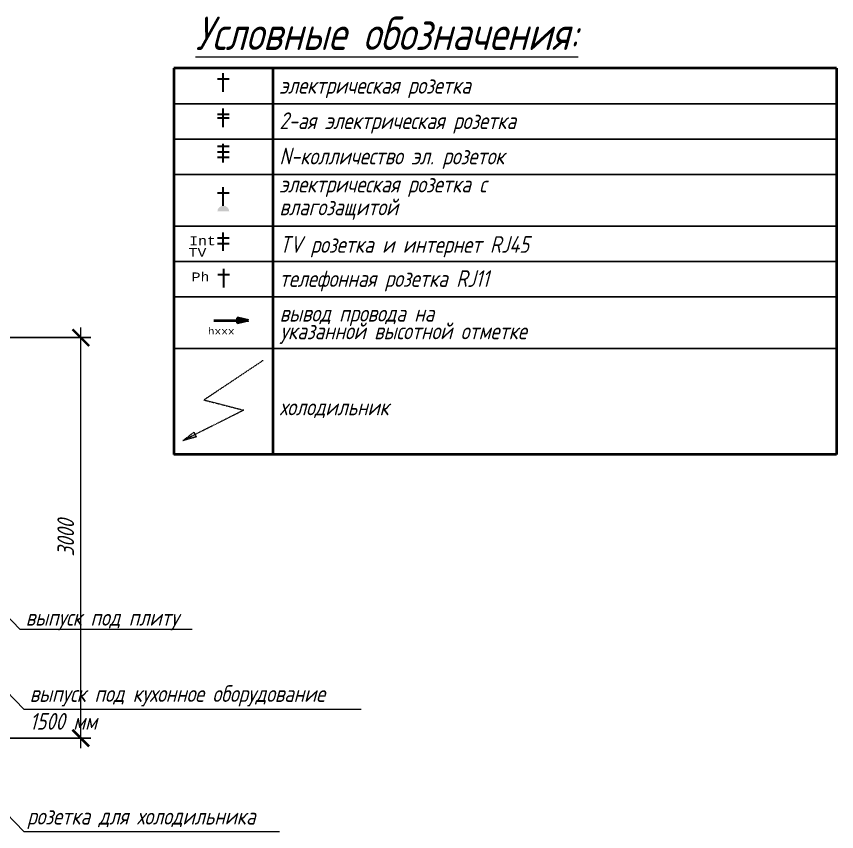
# Model space of a CAD drawing. Header units: millimetres. Extents: x 653176 to 972033, y 753746 to 925850.
# Drawn here: x 799744 to 805888, y 800889 to 806995 of the extents above; entities that cross this region are included whole.
import ezdxf

# ---------------------------------------------------------------- set-up
doc = ezdxf.new("R2010")
doc.units = ezdxf.units.MM
doc.header["$LTSCALE"] = 10
doc.linetypes.add('HIDDEN', pattern=[0.375, 0.25, -0.125])
doc.layers.get('0').update_dxf_attribs({"color": 65, "lineweight": 25})
for name, color, linetype, lineweight in [('electro', 242, 'Continuous', 30), ('POTOLOK', 110, 'Continuous', 40), ('размh150', 7, 'Continuous', 9), ('Текст', 132, 'Continuous', 25), ('ТЕКСТ1', 90, 'Continuous', 25), ('шахты', 22, 'Continuous', 18)]:
    doc.layers.add(name, color=color, linetype=linetype, lineweight=lineweight)
doc.layers.add('Мебель', color=7, linetype='Continuous')
doc.styles.add('acd-studio', font='cour.ttf')
doc.styles.add('ГОСТ тип А', font='gost_a.shx', dxfattribs={"oblique": 15, "height": 125})
doc.dimstyles.new('ГОСТ тип А', dxfattribs={"dimtxt": 125, "dimasz": 125, "dimexe": 75, "dimexo": 75, "dimgap": 50, "dimtad": 1, "dimdec": 0, "dimrnd": 5, "dimtxsty": 'ГОСТ тип А', "dimblk": 'ARCHTICK', "dimcen": 50, "dimdle": 75, "dimadec": 0, "dimazin": 0, "dimtfac": 1, "dimtdec": 0, "dimtmove": 1, "dimatfit": 2, "dimfxl": 1, "dimlwd": 9, "dimarcsym": 0})

# ---------------------------------------------------------------- blocks, each defined once
blk = doc.blocks.new('A$C7ACB7CC7')
at = {"layer": 'POTOLOK'}
h = blk.add_hatch(color=256, dxfattribs=at)
h.paths.add_polyline_path([(-40, 350), (0, 350), (0, 520)])
h.paths.add_polyline_path([(0, 520), (0, 350), (40, 350)])
for p, q in [((0, 520), (-40, 350)), ((0, 0), (0, 520)), ((0, 520), (40, 350)), ((-40, 350), (40, 350))]:
    blk.add_line(p, q, dxfattribs=at)
blk = doc.blocks.new('_ARCHTICK')
at = {"color": 0, "linetype": 'ByBlock', "ltscale": 50, "const_width": 0.15}
blk.add_lwpolyline([(-0.5, -0.5), (0.5, 0.5)], dxfattribs=at)
blk = doc.blocks.new('*D890')
at = {"layer": 'Defpoints', "color": 0, "lineweight": 90, "transparency": 16777216}
for p in [(798536.9, 804588.6), (800225.8, 804588.6), (798537.1, 801588.6)]:
    blk.add_point(p, dxfattribs=at)
at = {"layer": 'размh150', "color": 0, "lineweight": 9, "transparency": 16777216}
blk.add_line((800225.8, 801513.6), (800225.8, 804663.6), dxfattribs=at)
at = {"layer": 'размh150', "color": 0, "lineweight": -2, "transparency": 16777216}
for p, q in [((798611.9, 804588.6), (800300.8, 804588.6)), ((798612.1, 801588.6), (800300.8, 801588.6))]:
    blk.add_line(p, q, dxfattribs=at)
at = {"layer": 'размh150', "color": 0, "lineweight": 9, "transparency": 16777216, "xscale": 125, "yscale": 125, "zscale": 125}
for p, rotation in [((800225.8, 804588.6), 90), ((800225.8, 801588.6), 270)]:
    blk.add_blockref('_ARCHTICK', p, dxfattribs=dict(at, rotation=rotation))
at = {"layer": 'размh150', "color": 0, "lineweight": 90, "transparency": 16777216, "insert": (800113.3, 803088.6), "char_height": 125, "attachment_point": 5, "rotation": 90, "style": 'ГОСТ тип А'}
blk.add_mtext('3000', dxfattribs=at)

msp = doc.modelspace()

# ---------------------------------------------------------------- hatches: boundary and pattern name
at = {"layer": 'electro'}
msp.add_hatch(color=7, dxfattribs=at).paths.add_polyline_path([(801249.2, 805534), (801338.1, 805534, 0.959653)])
at = {"layer": 'размh150', "lineweight": 90}
h = msp.add_hatch(color=252, dxfattribs=at)
h.dxf.hatch_style = 1
h.paths.add_polyline_path([(800991.2, 803817.3), (801072.7, 803880.3), (801090.8, 803845)])
edge = h.paths.add_edge_path(flags=16)
edge.add_line((801015.4, 803829.5), (801075.1, 803875.5))
edge.add_line((801015.4, 803829.5), (801086.4, 803853.7))
edge.add_line((801075.1, 803875.5), (801086.4, 803853.7))
h.paths.add_polyline_path([(801086.4, 803853.7), (801015.4, 803829.5)], flags=0)

# ---------------------------------------------------------------- linework, layer by layer
at = {"layer": 'electro', "color": 7}
for points in [[(801293.6, 806430.4), (801293.6, 806568.9)], [(801338, 806524.5), (801249.1, 806524.5)], [(801293.6, 806165.5), (801293.6, 806304)], [(801338, 806259.6), (801249.1, 806259.6)], [(801249.1, 806234.7), (801338, 806234.7)], [(801338, 806019.7), (801249.1, 806019.7)], [(801293.6, 805900.6), (801293.6, 806039.1)], [(801338, 805977.7), (801249.1, 805977.7)], [(801249.1, 805940.2), (801338, 805940.2)], [(801293.6, 805576.6), (801293.6, 805715.2)], [(801338, 805670.8), (801249.1, 805670.8)], [(801293.6, 805238.4), (801293.6, 805377)], [(801338, 805332.6), (801249.1, 805332.6)], [(801338, 805291.3), (801249.1, 805291.3)], [(801341.2, 805059.2), (801252.4, 805059.2)], [(801296.8, 804965), (801296.8, 805103.6)]]:
    msp.add_lwpolyline(points, dxfattribs=at)
at = {"layer": 'Мебель', "color": 5, "linetype": 'HIDDEN', "lineweight": 5}
for points in [[(801591.2, 804417.3), (801149, 804121.7), (801446.7, 804045.4), (800991.2, 803817.3)], [(800991.2, 803817.3), (801072.7, 803880.3), (801090.8, 803845), (800991.2, 803817.3), (801081.8, 803862.7)]]:
    msp.add_lwpolyline(points, dxfattribs=at)
at = {"layer": 'Текст', "color": 7, "lineweight": 40, "ltscale": 150}
for p, q in [((800923.2, 806605.7), (800923.2, 803712.6)), ((805888.2, 806605.7), (800923.2, 806605.7)), ((801664.1, 806605.7), (801664.1, 803712.6)), ((805888.2, 806605.7), (805888.2, 803712.6)), ((805888.2, 803712.6), (800923.2, 803712.6))]:
    msp.add_line(p, q, dxfattribs=at)
at = {"layer": 'Текст', "color": 7, "ltscale": 150}
for p, q in [((805888.2, 806605.7), (800923.2, 806605.7)), ((805888.2, 806340.8), (800923.2, 806340.8)), ((805888.2, 806075.9), (800923.2, 806075.9)), ((805888.2, 805811), (800923.2, 805811)), ((805888.2, 805423.5), (800923.2, 805423.5)), ((805888.2, 805158.6), (800923.2, 805158.6)), ((805888.2, 804893.7), (800923.2, 804893.7)), ((805888.2, 804506.1), (800923.2, 804506.1))]:
    msp.add_line(p, q, dxfattribs=at)
at = {"layer": 'шахты'}
for p, q in [((799770.3, 802405.9), (799106.9, 803088.6)), ((799800.5, 801805.9), (799137.1, 802488.6)), ((799770.3, 802405.9), (801060.3, 802405.9)), ((799800.5, 801805.9), (802325.8, 801805.9)), ((799800.3, 800888.9), (799136.9, 801571.6)), ((799800.3, 800888.9), (801713.4, 800888.9))]:
    msp.add_line(p, q, dxfattribs=at)

# ---------------------------------------------------------------- block references
at = {"layer": 'POTOLOK', "color": 7, "xscale": 0.5, "yscale": 0.5, "zscale": 0.5, "rotation": 270}
msp.add_blockref('A$C7ACB7CC7', (801223.6, 804717.7), dxfattribs=at)

# ---------------------------------------------------------------- texts
at = {"layer": 'размh150', "ltscale": 200, "insert": (802518.9, 806867.9), "char_height": 250, "attachment_point": 5, "style": 'ГОСТ тип А'}
msp.add_mtext('{\\LУсловные обозначения:}', dxfattribs=at)
at = {"layer": 'Текст', "color": 7, "ltscale": 150, "char_height": 66.67, "attachment_point": 4, "style": 'acd-studio'}
for s, insert in [('Int', (801037.5, 805313.5)), ('TV', (801033.5, 805227.2)), ('Ph', (801056.1, 805043.2))]:
    msp.add_mtext(s, dxfattribs=dict(at, insert=insert))
at = {"layer": 'ТЕКСТ1', "color": 7, "char_height": 125, "width": 5899.222, "attachment_point": 4, "style": 'ГОСТ тип А'}
for s, insert in [('электрическая розетка', (801714.1, 806461.2)), ('2-ая электрическая розетка', (801714.1, 806196.3)), ('N-колличество эл. розеток', (801714.1, 805931.5)), ('электрическая розетка с', (801714.1, 805721.5)), ('влагозащитой', (801714.1, 805550.5)), ('TV розетка и интернет RJ45', (801714.1, 805269.6)), ('телефонная розетка RJ11', (801714.1, 805014.3)), ('вывод провода на\\P ', (801716.1, 804650.2)), ('указанной высотной отметке\\P ', (801720.4, 804517.5)), ('холодильник ', (801716.1, 804059.5))]:
    msp.add_mtext(s, dxfattribs=dict(at, insert=insert))
at = {"layer": 'ТЕКСТ1', "color": 7, "ltscale": 200, "insert": (801277.9, 804637.3), "char_height": 50, "attachment_point": 5, "style": 'acd-studio'}
msp.add_mtext('hxxx', dxfattribs=at)
at = {"layer": 'ТЕКСТ1', "ltscale": 200, "char_height": 125, "attachment_point": 4, "style": 'ГОСТ тип А'}
for s, insert in [('выпуск под плиту', (799813.2, 802476.7)), ('выпуск под кухонное оборудование\\P1500 мм', (799843.4, 801818.6)), ('розетка для холодильника', (799823.9, 800987.2))]:
    msp.add_mtext(s, dxfattribs=dict(at, insert=insert))

# ---------------------------------------------------------------- dimensions: what is measured, and where the dimension line sits
at = {"layer": 'размh150', "color": 1, "lineweight": 90}
dim = msp.add_linear_dim(base=(800225.8, 804588.6), p1=(798537.1, 801588.6), p2=(798536.9, 804588.6), angle=90, dimstyle='ГОСТ тип А', dxfattribs=at)
dim.commit()
dim.dimension.update_dxf_attribs({"geometry": '*D890', "text_midpoint": (800113.3, 803088.6)})

doc.saveas('drawing.dxf')
